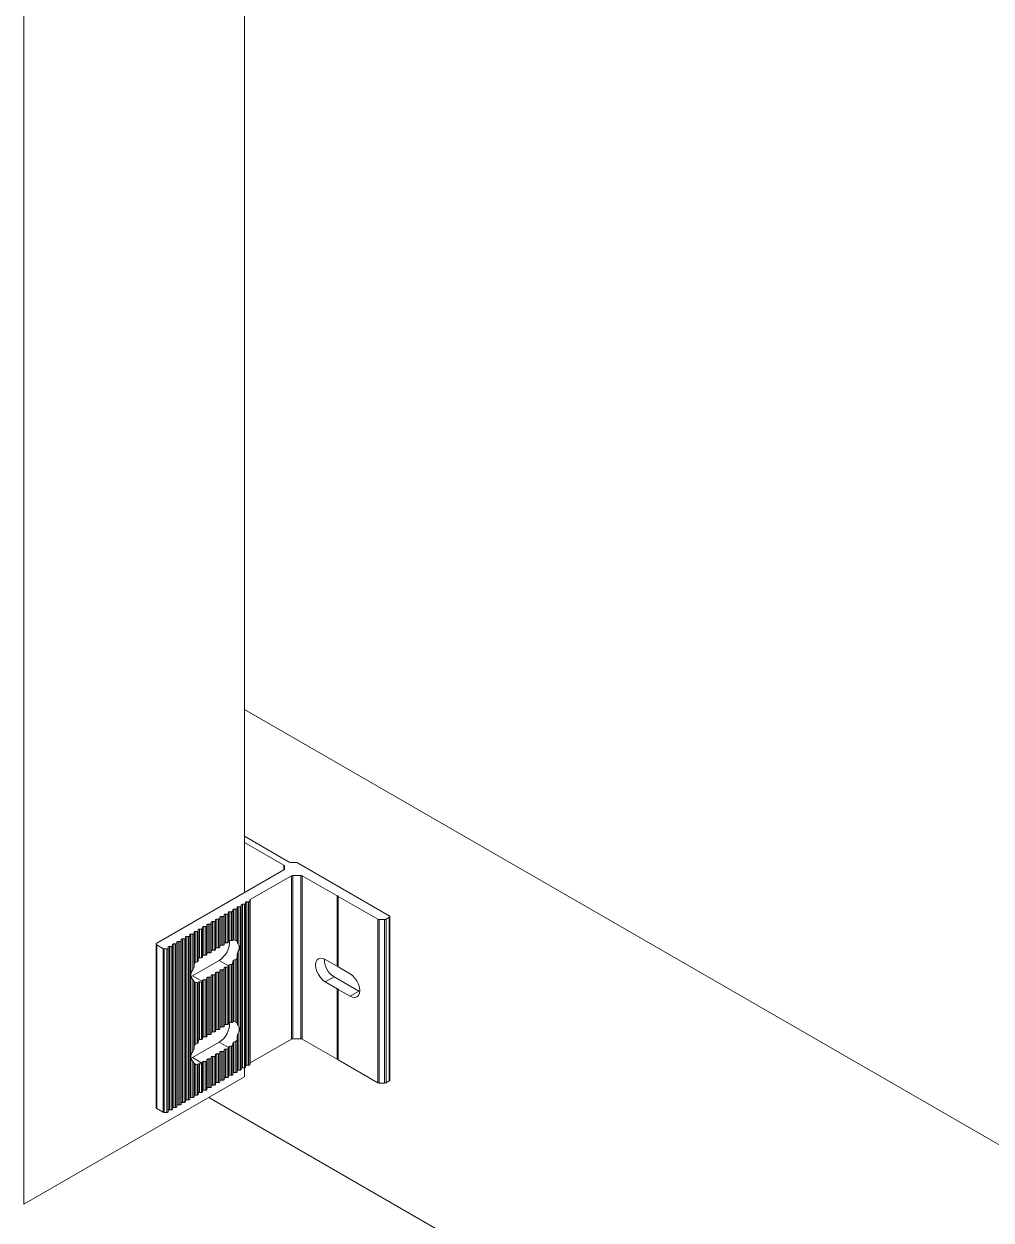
# Model space of a CAD drawing. Header units: millimetres. Extents: x 39 to 459, y 26 to 647.
# Drawn here: x 153.6 to 159.4, y 242.5 to 249.67 of the extents above; entities that cross this region are included whole.
import ezdxf

# ---------------------------------------------------------------- set-up
doc = ezdxf.new("R2010")
doc.units = ezdxf.units.MM
doc.layers.add('ANTET', color=7, linetype='Continuous')

# ---------------------------------------------------------------- blocks, each defined once
blk = doc.blocks.new('Kayıt Montajı')
at = {"color": 7, "linetype": 'Continuous', "lineweight": 15}
for p, q in [((11289.1715, 2149.5661), (11289.1715, 2124.8249)), ((11290.4939, 2126.6932), (11290.4939, 2148.1065)), ((11298.7165, 2123.0427), (11290.4939, 2127.7895)), ((11290.4939, 2127.0301), (11290.761, 2126.8759)), ((11290.4939, 2126.9934), (11290.7292, 2126.8575)), ((11290.7292, 2126.829), (11289.9669, 2126.3889)), ((11290.7327, 2126.8526), (11290.7327, 2126.8339)), ((11290.802, 2126.8739), (11290.7695, 2126.8739)), ((11290.8105, 2126.8718), (11291.3606, 2126.5542)), ((11290.7745, 2126.7939), (11290.5275, 2126.6513)), ((11290.7745, 2126.7939), (11290.7745, 2125.8141)), ((11290.783, 2126.7959), (11290.8309, 2126.7959)), ((11290.783, 2126.7959), (11290.783, 2125.8161)), ((11290.8309, 2126.7959), (11290.8309, 2125.8161)), ((11290.8394, 2126.7939), (11291.0477, 2126.6736)), ((11290.8394, 2126.7939), (11290.8394, 2125.8141)), ((11290.4738, 2126.6123), (11290.4738, 2126.6185)), ((11290.4738, 2126.6123), (11290.4738, 2125.6325)), ((11290.4813, 2126.6229), (11290.4921, 2126.6229)), ((11290.4813, 2126.6229), (11290.4813, 2125.643)), ((11290.4921, 2126.6229), (11290.4921, 2125.643)), ((11290.4996, 2126.6272), (11290.4996, 2126.6334)), ((11290.4996, 2126.6272), (11290.4996, 2125.6473)), ((11290.5071, 2126.6377), (11290.5178, 2126.6377)), ((11290.5071, 2126.6377), (11290.5071, 2125.6579)), ((11290.5178, 2126.6377), (11290.5178, 2125.6579)), ((11290.5253, 2126.6421), (11290.5253, 2126.6483)), ((11290.5253, 2126.6421), (11290.5253, 2125.6622)), ((11290.5275, 2126.6513), (11290.5275, 2125.6715)), ((11291.0541, 2126.6736), (11291.0477, 2126.6736)), ((11291.0477, 2126.6736), (11291.0477, 2126.2511)), ((11291.0541, 2126.6736), (11291.0541, 2126.67)), ((11291.0541, 2126.67), (11291.2914, 2126.533)), ((11291.0541, 2126.67), (11291.0541, 2126.2474)), ((11290.345, 2126.538), (11290.345, 2126.5442)), ((11290.3525, 2126.5485), (11290.3633, 2126.5485)), ((11290.3525, 2126.5485), (11290.3525, 2126.377)), ((11290.3633, 2126.5485), (11290.3633, 2126.377)), ((11290.3708, 2126.5528), (11290.3708, 2126.559)), ((11290.3708, 2126.5528), (11290.3708, 2126.3814)), ((11290.3783, 2126.5634), (11290.3891, 2126.5634)), ((11290.3783, 2126.5634), (11290.3783, 2126.3919)), ((11290.3891, 2126.5634), (11290.3891, 2126.3919)), ((11290.3966, 2126.5677), (11290.3966, 2126.5739)), ((11290.3966, 2126.5677), (11290.3966, 2126.3962)), ((11290.4041, 2126.5782), (11290.4148, 2126.5782)), ((11290.4041, 2126.5782), (11290.4041, 2126.406)), ((11290.4148, 2126.5782), (11290.4148, 2126.4048)), ((11290.4223, 2126.5826), (11290.4223, 2126.5888)), ((11290.4223, 2126.5826), (11290.4223, 2126.4065)), ((11290.4298, 2126.5931), (11290.4406, 2126.5931)), ((11290.4298, 2126.5931), (11290.4298, 2126.4096)), ((11290.4406, 2126.5931), (11290.4406, 2126.405)), ((11290.4481, 2126.5974), (11290.4481, 2126.6037)), ((11290.4481, 2126.5974), (11290.4481, 2126.401)), ((11290.4556, 2126.608), (11290.4663, 2126.608)), ((11290.4556, 2126.608), (11290.4556, 2126.3851)), ((11290.4663, 2126.608), (11290.4663, 2125.6281)), ((11291.3408, 2126.533), (11291.3606, 2126.5445)), ((11291.3606, 2126.5445), (11291.3606, 2125.5646)), ((11291.3642, 2125.5695), (11291.3642, 2126.5494)), ((11290.2163, 2126.4636), (11290.2163, 2126.4698)), ((11290.2238, 2126.4742), (11290.2345, 2126.4742)), ((11290.2238, 2126.4742), (11290.2238, 2126.3014)), ((11290.2345, 2126.4742), (11290.2345, 2126.3023)), ((11290.242, 2126.4785), (11290.242, 2126.4847)), ((11290.242, 2126.4785), (11290.242, 2126.307)), ((11290.2495, 2126.489), (11290.2603, 2126.489)), ((11290.2495, 2126.489), (11290.2495, 2126.3176)), ((11290.2603, 2126.489), (11290.2603, 2126.3176)), ((11290.2678, 2126.4934), (11290.2678, 2126.4996)), ((11290.2678, 2126.4934), (11290.2678, 2126.3219)), ((11290.2753, 2126.5039), (11290.286, 2126.5039)), ((11290.2753, 2126.5039), (11290.2753, 2126.3324)), ((11290.286, 2126.5039), (11290.286, 2126.3324)), ((11290.2935, 2126.5082), (11290.2935, 2126.5144)), ((11290.2935, 2126.5082), (11290.2935, 2126.3368)), ((11290.301, 2126.5188), (11290.3118, 2126.5188)), ((11290.301, 2126.5188), (11290.301, 2126.3473)), ((11290.3118, 2126.5188), (11290.3118, 2126.3473)), ((11290.3193, 2126.5231), (11290.3193, 2126.5293)), ((11290.3193, 2126.5231), (11290.3193, 2126.3516)), ((11290.3268, 2126.5336), (11290.3375, 2126.5336)), ((11290.3268, 2126.5336), (11290.3268, 2126.3622)), ((11290.3375, 2126.5336), (11290.3375, 2126.3622)), ((11290.345, 2126.538), (11290.345, 2126.3665)), ((11291.2914, 2126.533), (11291.2914, 2125.5532)), ((11291.2999, 2126.531), (11291.3323, 2126.531)), ((11291.2999, 2126.531), (11291.2999, 2125.5511)), ((11291.3323, 2126.531), (11291.3323, 2125.5511)), ((11291.3408, 2126.533), (11291.3408, 2125.5532)), ((11290.095, 2126.3998), (11290.1057, 2126.3998)), ((11290.095, 2126.3998), (11290.095, 2125.42)), ((11290.1057, 2126.3998), (11290.1057, 2125.42)), ((11290.1132, 2126.4041), (11290.1132, 2126.4104)), ((11290.1132, 2126.4041), (11290.1132, 2125.4243)), ((11290.1207, 2126.4147), (11290.1315, 2126.4147)), ((11290.1207, 2126.4147), (11290.1207, 2125.4348)), ((11290.1315, 2126.4147), (11290.1315, 2125.4348)), ((11290.139, 2126.419), (11290.139, 2126.4252)), ((11290.139, 2126.419), (11290.139, 2125.4392)), ((11290.1465, 2126.4296), (11290.1572, 2126.4296)), ((11290.1465, 2126.4296), (11290.1465, 2125.4497)), ((11290.1572, 2126.4296), (11290.1572, 2125.4497)), ((11290.1647, 2126.4339), (11290.1647, 2126.4401)), ((11290.1647, 2126.4339), (11290.1647, 2125.454)), ((11290.1722, 2126.4444), (11290.183, 2126.4444)), ((11290.1722, 2126.4444), (11290.1722, 2126.2037)), ((11290.183, 2126.4444), (11290.183, 2126.2293)), ((11290.1905, 2126.4488), (11290.1905, 2126.455)), ((11290.1905, 2126.4488), (11290.1905, 2126.2483)), ((11290.198, 2126.4593), (11290.2088, 2126.4593)), ((11290.198, 2126.4593), (11290.198, 2126.2735)), ((11290.2088, 2126.4593), (11290.2088, 2126.2776)), ((11290.2163, 2126.4636), (11290.2163, 2126.2863)), ((11289.9634, 2126.384), (11289.9634, 2125.4042)), ((11289.9669, 2126.3791), (11290.0062, 2126.3565)), ((11289.9669, 2126.3791), (11289.9669, 2125.3993)), ((11290.0062, 2126.3565), (11290.0062, 2125.3766)), ((11290.0115, 2126.3552), (11290.0285, 2126.3552)), ((11290.0115, 2126.3552), (11290.0115, 2125.3754)), ((11290.0285, 2126.3552), (11290.0285, 2125.3754)), ((11290.036, 2126.3595), (11290.036, 2126.3657)), ((11290.036, 2126.3595), (11290.036, 2125.3797)), ((11290.0435, 2126.3701), (11290.0542, 2126.3701)), ((11290.0435, 2126.3701), (11290.0435, 2125.3902)), ((11290.0542, 2126.3701), (11290.0542, 2125.3902)), ((11290.0617, 2126.3744), (11290.0617, 2126.3806)), ((11290.0617, 2126.3744), (11290.0617, 2125.3946)), ((11290.0692, 2126.3849), (11290.08, 2126.3849)), ((11290.0692, 2126.3849), (11290.0692, 2125.4051)), ((11290.08, 2126.3849), (11290.08, 2125.4051)), ((11290.0875, 2126.3893), (11290.0875, 2126.3955)), ((11290.0875, 2126.3893), (11290.0875, 2125.4094)), ((11290.286, 2126.3324), (11290.2753, 2126.3324)), ((11290.3118, 2126.3473), (11290.301, 2126.3473)), ((11290.3375, 2126.3622), (11290.3268, 2126.3622)), ((11290.3633, 2126.377), (11290.3525, 2126.377)), ((11290.3891, 2126.3919), (11290.3783, 2126.3919)), ((11290.4556, 2126.3409), (11290.4556, 2125.8952)), ((11290.3403, 2126.286), (11290.1812, 2126.1942)), ((11290.2603, 2126.3176), (11290.2495, 2126.3176)), ((11290.3966, 2126.2535), (11290.3403, 2126.286)), ((11290.3966, 2126.2535), (11290.3966, 2126.2493)), ((11290.4041, 2126.2606), (11290.4041, 2125.9161)), ((11290.4148, 2126.2617), (11290.4148, 2125.9149)), ((11290.4223, 2126.2687), (11290.4223, 2125.9166)), ((11290.4298, 2126.2867), (11290.4298, 2125.9197)), ((11290.4406, 2126.2913), (11290.4406, 2125.9151)), ((11290.4481, 2126.304), (11290.4481, 2125.9111)), ((11290.9767, 2126.2921), (11291.0477, 2126.2511)), ((11290.1722, 2126.1952), (11290.1722, 2125.7138)), ((11290.1812, 2126.1942), (11290.1731, 2126.1901)), ((11290.2419, 2126.1591), (11290.1812, 2126.1942)), ((11290.2678, 2126.1811), (11290.2678, 2126.1749)), ((11290.286, 2126.1854), (11290.2753, 2126.1854)), ((11290.2753, 2126.1854), (11290.2753, 2125.8425)), ((11290.286, 2126.1854), (11290.286, 2125.8425)), ((11290.2935, 2126.196), (11290.2935, 2126.1898)), ((11290.2935, 2126.1898), (11290.2935, 2125.8468)), ((11290.3118, 2126.2003), (11290.301, 2126.2003)), ((11290.301, 2126.2003), (11290.301, 2125.8574)), ((11290.3118, 2126.2003), (11290.3118, 2125.8574)), ((11290.3193, 2126.2109), (11290.3193, 2126.2046)), ((11290.3193, 2126.2046), (11290.3193, 2125.8617)), ((11290.3375, 2126.2152), (11290.3268, 2126.2152)), ((11290.3268, 2126.2152), (11290.3268, 2125.8722)), ((11290.3375, 2126.2152), (11290.3375, 2125.8722)), ((11290.345, 2126.2257), (11290.345, 2126.2195)), ((11290.345, 2126.2195), (11290.345, 2125.8766)), ((11290.3633, 2126.2301), (11290.3525, 2126.2301)), ((11290.3525, 2126.2301), (11290.3525, 2125.8871)), ((11290.3633, 2126.2301), (11290.3633, 2125.8871)), ((11290.3708, 2126.2406), (11290.3708, 2126.2344)), ((11290.3708, 2126.2344), (11290.3708, 2125.8914)), ((11290.3891, 2126.2449), (11290.3783, 2126.2449)), ((11290.3783, 2126.2449), (11290.3783, 2125.902)), ((11290.3891, 2126.2449), (11290.3891, 2125.902)), ((11290.3966, 2126.2493), (11290.3966, 2125.9063)), ((11291.0297, 2126.188), (11290.9767, 2126.1574)), ((11291.1782, 2126.1023), (11291.0297, 2126.188)), ((11291.0477, 2126.2511), (11291.0541, 2126.2511)), ((11291.0541, 2126.2474), (11291.1252, 2126.2064)), ((11290.183, 2126.1696), (11290.183, 2125.7394)), ((11290.1905, 2126.1593), (11290.1905, 2125.7583)), ((11290.198, 2126.1552), (11290.198, 2125.7835)), ((11290.2088, 2126.1511), (11290.2088, 2125.7877)), ((11290.2163, 2126.151), (11290.2163, 2125.7964)), ((11290.2238, 2126.157), (11290.2238, 2125.8114)), ((11290.2345, 2126.1561), (11290.2345, 2125.8124)), ((11290.242, 2126.1662), (11290.242, 2126.16)), ((11290.242, 2126.16), (11290.242, 2125.8171)), ((11290.2603, 2126.1706), (11290.2495, 2126.1706)), ((11290.2495, 2126.1706), (11290.2495, 2125.8276)), ((11290.2603, 2126.1706), (11290.2603, 2125.8276)), ((11290.2678, 2126.1749), (11290.2678, 2125.832)), ((11290.9767, 2126.1574), (11291.0477, 2126.1164)), ((11291.0477, 2126.1164), (11291.0477, 2125.6938)), ((11291.0477, 2126.1164), (11291.0541, 2126.1164)), ((11291.0541, 2126.1127), (11291.0541, 2126.1164)), ((11291.0541, 2126.1127), (11291.0541, 2125.6901)), ((11291.0541, 2126.1127), (11291.1252, 2126.0717)), ((11291.1782, 2126.1023), (11291.1252, 2126.0717)), ((11291.1833, 2126.0996), (11291.1782, 2126.1023)), ((11290.3891, 2125.902), (11290.3783, 2125.902)), ((11290.2603, 2125.8276), (11290.2495, 2125.8276)), ((11290.286, 2125.8425), (11290.2753, 2125.8425)), ((11290.3118, 2125.8574), (11290.301, 2125.8574)), ((11290.3375, 2125.8722), (11290.3268, 2125.8722)), ((11290.3633, 2125.8871), (11290.3525, 2125.8871)), ((11290.4556, 2125.851), (11290.4556, 2125.6281)), ((11290.3403, 2125.7961), (11290.1812, 2125.7042)), ((11290.3966, 2125.7636), (11290.3403, 2125.7961)), ((11290.3708, 2125.7507), (11290.3708, 2125.7445)), ((11290.3891, 2125.755), (11290.3783, 2125.755)), ((11290.3783, 2125.755), (11290.3783, 2125.5835)), ((11290.3891, 2125.755), (11290.3891, 2125.5835)), ((11290.3966, 2125.7636), (11290.3966, 2125.7593)), ((11290.3966, 2125.7593), (11290.3966, 2125.5879)), ((11290.4041, 2125.7706), (11290.4041, 2125.5984)), ((11290.4148, 2125.7718), (11290.4148, 2125.5984)), ((11290.4223, 2125.7788), (11290.4223, 2125.6027)), ((11290.4298, 2125.7968), (11290.4298, 2125.6133)), ((11290.4406, 2125.8014), (11290.4406, 2125.6133)), ((11290.4481, 2125.8141), (11290.4481, 2125.6176)), ((11290.7745, 2125.8141), (11290.5275, 2125.6715)), ((11290.783, 2125.8161), (11290.8309, 2125.8161)), ((11290.8394, 2125.8141), (11291.0477, 2125.6938)), ((11290.1722, 2125.7053), (11290.1722, 2125.4646)), ((11290.1731, 2125.7002), (11290.1812, 2125.7042)), ((11290.2419, 2125.6692), (11290.1812, 2125.7042)), ((11290.183, 2125.6797), (11290.183, 2125.4646)), ((11290.2603, 2125.6807), (11290.2495, 2125.6807)), ((11290.2495, 2125.6807), (11290.2495, 2125.5092)), ((11290.2603, 2125.6807), (11290.2603, 2125.5092)), ((11290.2678, 2125.6912), (11290.2678, 2125.685)), ((11290.2678, 2125.685), (11290.2678, 2125.5135)), ((11290.286, 2125.6955), (11290.2753, 2125.6955)), ((11290.2753, 2125.6955), (11290.2753, 2125.5241)), ((11290.286, 2125.6955), (11290.286, 2125.5241)), ((11290.2935, 2125.7061), (11290.2935, 2125.6999)), ((11290.2935, 2125.6999), (11290.2935, 2125.5284)), ((11290.3118, 2125.7104), (11290.301, 2125.7104)), ((11290.301, 2125.7104), (11290.301, 2125.5389)), ((11290.3118, 2125.7104), (11290.3118, 2125.5389)), ((11290.3193, 2125.7209), (11290.3193, 2125.7147)), ((11290.3193, 2125.7147), (11290.3193, 2125.5432)), ((11290.3375, 2125.7253), (11290.3268, 2125.7253)), ((11290.3268, 2125.7253), (11290.3268, 2125.5538)), ((11290.3375, 2125.7253), (11290.3375, 2125.5538)), ((11290.345, 2125.7358), (11290.345, 2125.7296)), ((11290.345, 2125.7296), (11290.345, 2125.5581)), ((11290.3633, 2125.7401), (11290.3525, 2125.7401)), ((11290.3525, 2125.7401), (11290.3525, 2125.5687)), ((11290.3633, 2125.7401), (11290.3633, 2125.5687)), ((11290.3708, 2125.7445), (11290.3708, 2125.573)), ((11291.0541, 2125.6938), (11291.0477, 2125.6938)), ((11291.0541, 2125.6901), (11291.2914, 2125.5532)), ((11290.1905, 2125.6694), (11290.1905, 2125.4689)), ((11290.198, 2125.6653), (11290.198, 2125.4794)), ((11290.2088, 2125.6612), (11290.2088, 2125.4794)), ((11290.2163, 2125.6611), (11290.2163, 2125.4838)), ((11290.2238, 2125.6671), (11290.2238, 2125.4943)), ((11290.2345, 2125.6662), (11290.2345, 2125.4943)), ((11290.242, 2125.6763), (11290.242, 2125.6701)), ((11290.242, 2125.6701), (11290.242, 2125.4986)), ((11290.4298, 2125.6133), (11290.4406, 2125.6133)), ((11290.4556, 2125.6281), (11290.4663, 2125.6281)), ((11290.4813, 2125.643), (11290.4921, 2125.643)), ((11290.4939, 2125.589), (11290.4939, 2125.6431)), ((11290.5071, 2125.6579), (11290.5178, 2125.6579)), ((11289.1715, 2124.8249), (11290.493, 2125.5878)), ((11290.301, 2125.5389), (11290.3118, 2125.5389)), ((11290.3268, 2125.5538), (11290.3375, 2125.5538)), ((11290.3525, 2125.5687), (11290.3633, 2125.5687)), ((11290.3783, 2125.5835), (11290.3891, 2125.5835)), ((11290.4041, 2125.5984), (11290.4148, 2125.5984)), ((11291.2999, 2125.5511), (11291.3323, 2125.5511)), ((11291.3408, 2125.5532), (11291.3606, 2125.5646)), ((11290.1722, 2125.4646), (11290.183, 2125.4646)), ((11290.198, 2125.4794), (11290.2088, 2125.4794)), ((11290.2238, 2125.4943), (11290.2345, 2125.4943)), ((11290.2495, 2125.5092), (11290.2603, 2125.5092)), ((11290.2753, 2125.5241), (11290.286, 2125.5241)), ((11290.2787, 2125.4641), (11293.7272, 2123.4733)), ((11289.9669, 2125.3993), (11290.0062, 2125.3766)), ((11290.0692, 2125.4051), (11290.08, 2125.4051)), ((11290.095, 2125.42), (11290.1057, 2125.42)), ((11290.1207, 2125.4348), (11290.1315, 2125.4348)), ((11290.1465, 2125.4497), (11290.1572, 2125.4497)), ((11290.0115, 2125.3754), (11290.0285, 2125.3754)), ((11290.0435, 2125.3902), (11290.0542, 2125.3902))]:
    blk.add_line(p, q, dxfattribs=at)
at = {"color": 8, "linetype": 'Continuous', "lineweight": 15}
for p, q in [((11290.493, 2148.106), (11290.493, 2126.6926)), ((11290.7292, 2126.8575), (11290.7292, 2126.829)), ((11290.493, 2125.643), (11290.493, 2125.5878))]:
    blk.add_line(p, q, dxfattribs=at)
at = {"color": 7, "linetype": 'Continuous', "lineweight": 15, "flags": 128}
for points in [[(11290.4663, 2126.608), (11290.4678, 2126.6081), (11290.4692, 2126.6083), (11290.4705, 2126.6087), (11290.4716, 2126.6093), (11290.4726, 2126.6099), (11290.4733, 2126.6107), (11290.4737, 2126.6115), (11290.4738, 2126.6123)], [(11290.4738, 2126.6185), (11290.474, 2126.6194), (11290.4744, 2126.6202), (11290.4751, 2126.6209), (11290.476, 2126.6216), (11290.4772, 2126.6221), (11290.4785, 2126.6225), (11290.4799, 2126.6228), (11290.4813, 2126.6229)], [(11290.4921, 2126.6229), (11290.4936, 2126.6229), (11290.495, 2126.6232), (11290.4963, 2126.6236), (11290.4974, 2126.6241), (11290.4983, 2126.6248), (11290.499, 2126.6255), (11290.4994, 2126.6263), (11290.4996, 2126.6272)], [(11290.4996, 2126.6334), (11290.4997, 2126.6342), (11290.5002, 2126.6351), (11290.5009, 2126.6358), (11290.5018, 2126.6365), (11290.5029, 2126.637), (11290.5042, 2126.6374), (11290.5056, 2126.6376), (11290.5071, 2126.6377)], [(11290.5178, 2126.6377), (11290.5193, 2126.6378), (11290.5207, 2126.6381), (11290.522, 2126.6385), (11290.5231, 2126.639), (11290.5241, 2126.6396), (11290.5248, 2126.6404), (11290.5252, 2126.6412), (11290.5253, 2126.6421)], [(11290.345, 2126.5442), (11290.3452, 2126.545), (11290.3456, 2126.5458), (11290.3463, 2126.5466), (11290.3472, 2126.5472), (11290.3484, 2126.5478), (11290.3497, 2126.5482), (11290.3511, 2126.5484), (11290.3525, 2126.5485)], [(11290.3633, 2126.5485), (11290.3648, 2126.5486), (11290.3662, 2126.5488), (11290.3675, 2126.5492), (11290.3686, 2126.5498), (11290.3695, 2126.5504), (11290.3702, 2126.5512), (11290.3707, 2126.552), (11290.3708, 2126.5528)], [(11290.3708, 2126.559), (11290.3709, 2126.5599), (11290.3714, 2126.5607), (11290.3721, 2126.5615), (11290.373, 2126.5621), (11290.3741, 2126.5626), (11290.3754, 2126.563), (11290.3768, 2126.5633), (11290.3783, 2126.5634)], [(11290.3891, 2126.5634), (11290.3905, 2126.5635), (11290.3919, 2126.5637), (11290.3932, 2126.5641), (11290.3944, 2126.5646), (11290.3953, 2126.5653), (11290.396, 2126.5661), (11290.3964, 2126.5669), (11290.3966, 2126.5677)], [(11290.3966, 2126.5739), (11290.3967, 2126.5748), (11290.3971, 2126.5756), (11290.3978, 2126.5763), (11290.3988, 2126.577), (11290.3999, 2126.5775), (11290.4012, 2126.5779), (11290.4026, 2126.5782), (11290.4041, 2126.5782)], [(11290.4148, 2126.5782), (11290.4163, 2126.5783), (11290.4177, 2126.5786), (11290.419, 2126.579), (11290.4201, 2126.5795), (11290.4211, 2126.5802), (11290.4217, 2126.5809), (11290.4222, 2126.5817), (11290.4223, 2126.5826)], [(11290.4223, 2126.5888), (11290.4225, 2126.5896), (11290.4229, 2126.5904), (11290.4236, 2126.5912), (11290.4245, 2126.5918), (11290.4256, 2126.5924), (11290.4269, 2126.5928), (11290.4284, 2126.593), (11290.4298, 2126.5931)], [(11290.4406, 2126.5931), (11290.442, 2126.5932), (11290.4434, 2126.5934), (11290.4447, 2126.5938), (11290.4459, 2126.5944), (11290.4468, 2126.595), (11290.4475, 2126.5958), (11290.4479, 2126.5966), (11290.4481, 2126.5974)], [(11290.4481, 2126.6037), (11290.4482, 2126.6045), (11290.4486, 2126.6053), (11290.4493, 2126.6061), (11290.4503, 2126.6067), (11290.4514, 2126.6073), (11290.4527, 2126.6077), (11290.4541, 2126.6079), (11290.4556, 2126.608)], [(11290.2163, 2126.4698), (11290.2164, 2126.4707), (11290.2168, 2126.4715), (11290.2175, 2126.4722), (11290.2185, 2126.4729), (11290.2196, 2126.4734), (11290.2209, 2126.4738), (11290.2223, 2126.4741), (11290.2238, 2126.4742)], [(11290.2345, 2126.4742), (11290.236, 2126.4742), (11290.2374, 2126.4745), (11290.2387, 2126.4749), (11290.2398, 2126.4754), (11290.2407, 2126.4761), (11290.2414, 2126.4768), (11290.2419, 2126.4776), (11290.242, 2126.4785)], [(11290.242, 2126.4847), (11290.2422, 2126.4855), (11290.2426, 2126.4864), (11290.2433, 2126.4871), (11290.2442, 2126.4878), (11290.2453, 2126.4883), (11290.2466, 2126.4887), (11290.248, 2126.4889), (11290.2495, 2126.489)], [(11290.2603, 2126.489), (11290.2617, 2126.4891), (11290.2631, 2126.4894), (11290.2644, 2126.4898), (11290.2656, 2126.4903), (11290.2665, 2126.491), (11290.2672, 2126.4917), (11290.2676, 2126.4925), (11290.2678, 2126.4934)], [(11290.2678, 2126.4996), (11290.2679, 2126.5004), (11290.2683, 2126.5012), (11290.269, 2126.502), (11290.27, 2126.5026), (11290.2711, 2126.5032), (11290.2724, 2126.5036), (11290.2738, 2126.5038), (11290.2753, 2126.5039)], [(11290.286, 2126.5039), (11290.2875, 2126.504), (11290.2889, 2126.5042), (11290.2902, 2126.5046), (11290.2913, 2126.5052), (11290.2923, 2126.5058), (11290.293, 2126.5066), (11290.2934, 2126.5074), (11290.2935, 2126.5082)], [(11290.2935, 2126.5144), (11290.2937, 2126.5153), (11290.2941, 2126.5161), (11290.2948, 2126.5168), (11290.2957, 2126.5175), (11290.2969, 2126.518), (11290.2982, 2126.5184), (11290.2996, 2126.5187), (11290.301, 2126.5188)], [(11290.3118, 2126.5188), (11290.3132, 2126.5189), (11290.3147, 2126.5191), (11290.316, 2126.5195), (11290.3171, 2126.52), (11290.318, 2126.5207), (11290.3187, 2126.5214), (11290.3191, 2126.5223), (11290.3193, 2126.5231)], [(11290.3193, 2126.5293), (11290.3194, 2126.5302), (11290.3199, 2126.531), (11290.3205, 2126.5317), (11290.3215, 2126.5324), (11290.3226, 2126.5329), (11290.3239, 2126.5333), (11290.3253, 2126.5336), (11290.3268, 2126.5336)], [(11290.3375, 2126.5336), (11290.339, 2126.5337), (11290.3404, 2126.534), (11290.3417, 2126.5344), (11290.3428, 2126.5349), (11290.3438, 2126.5356), (11290.3445, 2126.5363), (11290.3449, 2126.5371), (11290.345, 2126.538)], [(11290.0875, 2126.3955), (11290.0876, 2126.3963), (11290.088, 2126.3971), (11290.0887, 2126.3979), (11290.0897, 2126.3985), (11290.0908, 2126.3991), (11290.0921, 2126.3995), (11290.0935, 2126.3997), (11290.095, 2126.3998)], [(11290.1057, 2126.3998), (11290.1072, 2126.3999), (11290.1086, 2126.4001), (11290.1099, 2126.4005), (11290.111, 2126.4011), (11290.112, 2126.4017), (11290.1127, 2126.4025), (11290.1131, 2126.4033), (11290.1132, 2126.4041)], [(11290.1132, 2126.4104), (11290.1134, 2126.4112), (11290.1138, 2126.412), (11290.1145, 2126.4128), (11290.1154, 2126.4134), (11290.1166, 2126.414), (11290.1179, 2126.4144), (11290.1193, 2126.4146), (11290.1207, 2126.4147)], [(11290.1315, 2126.4147), (11290.1329, 2126.4148), (11290.1344, 2126.415), (11290.1357, 2126.4154), (11290.1368, 2126.416), (11290.1377, 2126.4166), (11290.1384, 2126.4174), (11290.1388, 2126.4182), (11290.139, 2126.419)], [(11290.139, 2126.4252), (11290.1391, 2126.4261), (11290.1396, 2126.4269), (11290.1402, 2126.4276), (11290.1412, 2126.4283), (11290.1423, 2126.4288), (11290.1436, 2126.4292), (11290.145, 2126.4295), (11290.1465, 2126.4296)], [(11290.1572, 2126.4296), (11290.1587, 2126.4296), (11290.1601, 2126.4299), (11290.1614, 2126.4303), (11290.1625, 2126.4308), (11290.1635, 2126.4315), (11290.1642, 2126.4322), (11290.1646, 2126.433), (11290.1647, 2126.4339)], [(11290.1647, 2126.4401), (11290.1649, 2126.4409), (11290.1653, 2126.4418), (11290.166, 2126.4425), (11290.1669, 2126.4432), (11290.1681, 2126.4437), (11290.1694, 2126.4441), (11290.1708, 2126.4443), (11290.1722, 2126.4444)], [(11290.183, 2126.4444), (11290.1845, 2126.4445), (11290.1859, 2126.4448), (11290.1872, 2126.4452), (11290.1883, 2126.4457), (11290.1892, 2126.4463), (11290.1899, 2126.4471), (11290.1904, 2126.4479), (11290.1905, 2126.4488)], [(11290.1905, 2126.455), (11290.1906, 2126.4558), (11290.1911, 2126.4566), (11290.1918, 2126.4574), (11290.1927, 2126.458), (11290.1938, 2126.4586), (11290.1951, 2126.459), (11290.1965, 2126.4592), (11290.198, 2126.4593)], [(11290.2088, 2126.4593), (11290.2102, 2126.4594), (11290.2116, 2126.4596), (11290.2129, 2126.46), (11290.2141, 2126.4606), (11290.215, 2126.4612), (11290.2157, 2126.462), (11290.2161, 2126.4628), (11290.2163, 2126.4636)], [(11290.3966, 2126.3962), (11290.3964, 2126.3954), (11290.396, 2126.3946), (11290.3953, 2126.3938), (11290.3944, 2126.3932), (11290.3932, 2126.3926), (11290.3919, 2126.3922), (11290.3905, 2126.392), (11290.3891, 2126.3919)], [(11290.3966, 2126.4024), (11290.3966, 2126.4029), (11290.3973, 2126.4042), (11290.3988, 2126.4052), (11290.4008, 2126.4059), (11290.4032, 2126.406), (11290.4041, 2126.406)], [(11290.4148, 2126.4048), (11290.4155, 2126.4047), (11290.4179, 2126.4047), (11290.42, 2126.4049), (11290.4215, 2126.4054), (11290.4223, 2126.4062), (11290.4223, 2126.4065)], [(11290.4223, 2126.4101), (11290.4223, 2126.4102), (11290.4228, 2126.4108), (11290.424, 2126.411), (11290.4261, 2126.4107), (11290.4289, 2126.4099), (11290.4298, 2126.4096)], [(11290.0285, 2126.3552), (11290.0299, 2126.3553), (11290.0313, 2126.3555), (11290.0326, 2126.3559), (11290.0338, 2126.3565), (11290.0347, 2126.3571), (11290.0354, 2126.3579), (11290.0358, 2126.3587), (11290.036, 2126.3595)], [(11290.036, 2126.3657), (11290.0361, 2126.3666), (11290.0365, 2126.3674), (11290.0372, 2126.3682), (11290.0382, 2126.3688), (11290.0393, 2126.3693), (11290.0406, 2126.3697), (11290.042, 2126.37), (11290.0435, 2126.3701)], [(11290.0542, 2126.3701), (11290.0557, 2126.3702), (11290.0571, 2126.3704), (11290.0584, 2126.3708), (11290.0595, 2126.3713), (11290.0604, 2126.372), (11290.0611, 2126.3727), (11290.0616, 2126.3736), (11290.0617, 2126.3744)], [(11290.0617, 2126.3806), (11290.0619, 2126.3815), (11290.0623, 2126.3823), (11290.063, 2126.383), (11290.0639, 2126.3837), (11290.065, 2126.3842), (11290.0663, 2126.3846), (11290.0677, 2126.3849), (11290.0692, 2126.3849)], [(11290.08, 2126.3849), (11290.0814, 2126.385), (11290.0828, 2126.3853), (11290.0841, 2126.3857), (11290.0853, 2126.3862), (11290.0862, 2126.3869), (11290.0869, 2126.3876), (11290.0873, 2126.3884), (11290.0875, 2126.3893)], [(11290.2753, 2126.3324), (11290.2738, 2126.3323), (11290.2724, 2126.3321), (11290.2711, 2126.3317), (11290.27, 2126.3312), (11290.269, 2126.3305), (11290.2683, 2126.3298), (11290.2679, 2126.3289), (11290.2678, 2126.3281)], [(11290.2935, 2126.3368), (11290.2934, 2126.3359), (11290.293, 2126.3351), (11290.2923, 2126.3344), (11290.2913, 2126.3337), (11290.2902, 2126.3332), (11290.2889, 2126.3328), (11290.2875, 2126.3325), (11290.286, 2126.3324)], [(11290.301, 2126.3473), (11290.2996, 2126.3472), (11290.2982, 2126.347), (11290.2969, 2126.3466), (11290.2957, 2126.346), (11290.2948, 2126.3454), (11290.2941, 2126.3446), (11290.2937, 2126.3438), (11290.2935, 2126.343)], [(11290.3193, 2126.3516), (11290.3191, 2126.3508), (11290.3187, 2126.35), (11290.318, 2126.3492), (11290.3171, 2126.3486), (11290.316, 2126.348), (11290.3147, 2126.3476), (11290.3132, 2126.3474), (11290.3118, 2126.3473)], [(11290.3268, 2126.3622), (11290.3253, 2126.3621), (11290.3239, 2126.3618), (11290.3226, 2126.3614), (11290.3215, 2126.3609), (11290.3205, 2126.3602), (11290.3199, 2126.3595), (11290.3194, 2126.3587), (11290.3193, 2126.3578)], [(11290.345, 2126.3665), (11290.3449, 2126.3656), (11290.3445, 2126.3648), (11290.3438, 2126.3641), (11290.3428, 2126.3634), (11290.3417, 2126.3629), (11290.3404, 2126.3625), (11290.339, 2126.3622), (11290.3375, 2126.3622)], [(11290.3525, 2126.377), (11290.3511, 2126.377), (11290.3497, 2126.3767), (11290.3484, 2126.3763), (11290.3472, 2126.3758), (11290.3463, 2126.3751), (11290.3456, 2126.3744), (11290.3452, 2126.3735), (11290.345, 2126.3727)], [(11290.3708, 2126.3814), (11290.3707, 2126.3805), (11290.3702, 2126.3797), (11290.3695, 2126.379), (11290.3686, 2126.3783), (11290.3675, 2126.3778), (11290.3662, 2126.3774), (11290.3648, 2126.3771), (11290.3633, 2126.377)], [(11290.3783, 2126.3919), (11290.3768, 2126.3918), (11290.3754, 2126.3916), (11290.3741, 2126.3912), (11290.373, 2126.3906), (11290.3721, 2126.39), (11290.3714, 2126.3892), (11290.3709, 2126.3884), (11290.3708, 2126.3876)], [(11290.2495, 2126.3176), (11290.248, 2126.3175), (11290.2466, 2126.3172), (11290.2453, 2126.3168), (11290.2442, 2126.3163), (11290.2433, 2126.3156), (11290.2426, 2126.3149), (11290.2422, 2126.3141), (11290.242, 2126.3132)], [(11290.2678, 2126.3219), (11290.2676, 2126.321), (11290.2672, 2126.3202), (11290.2665, 2126.3195), (11290.2656, 2126.3188), (11290.2644, 2126.3183), (11290.2631, 2126.3179), (11290.2617, 2126.3176), (11290.2603, 2126.3176)], [(11290.3966, 2126.2555), (11290.3966, 2126.2545), (11290.3966, 2126.2535)], [(11290.4223, 2126.2775), (11290.4223, 2126.2745), (11290.4223, 2126.2716), (11290.4223, 2126.2687)], [(11290.4481, 2126.3184), (11290.4481, 2126.3136), (11290.4481, 2126.3088), (11290.4481, 2126.304)], [(11290.9767, 2126.2921), (11290.9616, 2126.2985), (11290.9475, 2126.2999), (11290.9354, 2126.2962), (11290.9262, 2126.2876), (11290.9203, 2126.2747), (11290.9183, 2126.2584), (11290.9203, 2126.2398), (11290.9262, 2126.2202), (11290.9354, 2126.2009), (11290.9475, 2126.1832), (11290.9616, 2126.1684), (11290.9767, 2126.1574)], [(11290.1722, 2126.1952), (11290.1721, 2126.2017), (11290.1722, 2126.2037)], [(11290.2753, 2126.1854), (11290.2738, 2126.1854), (11290.2724, 2126.1851), (11290.2711, 2126.1847), (11290.27, 2126.1842), (11290.269, 2126.1835), (11290.2683, 2126.1828), (11290.2679, 2126.182), (11290.2678, 2126.1811)], [(11290.2935, 2126.1898), (11290.2934, 2126.1889), (11290.293, 2126.1881), (11290.2923, 2126.1874), (11290.2913, 2126.1867), (11290.2902, 2126.1862), (11290.2889, 2126.1858), (11290.2875, 2126.1855), (11290.286, 2126.1854)], [(11290.301, 2126.2003), (11290.2996, 2126.2002), (11290.2982, 2126.2), (11290.2969, 2126.1996), (11290.2957, 2126.1991), (11290.2948, 2126.1984), (11290.2941, 2126.1976), (11290.2937, 2126.1968), (11290.2935, 2126.196)], [(11290.3193, 2126.2046), (11290.3191, 2126.2038), (11290.3187, 2126.203), (11290.318, 2126.2022), (11290.3171, 2126.2016), (11290.316, 2126.201), (11290.3147, 2126.2006), (11290.3132, 2126.2004), (11290.3118, 2126.2003)], [(11290.3268, 2126.2152), (11290.3253, 2126.2151), (11290.3239, 2126.2149), (11290.3226, 2126.2145), (11290.3215, 2126.2139), (11290.3205, 2126.2133), (11290.3199, 2126.2125), (11290.3194, 2126.2117), (11290.3193, 2126.2109)], [(11290.345, 2126.2195), (11290.3449, 2126.2187), (11290.3445, 2126.2179), (11290.3438, 2126.2171), (11290.3428, 2126.2165), (11290.3417, 2126.2159), (11290.3404, 2126.2155), (11290.339, 2126.2153), (11290.3375, 2126.2152)], [(11290.3525, 2126.2301), (11290.3511, 2126.23), (11290.3497, 2126.2297), (11290.3484, 2126.2293), (11290.3472, 2126.2288), (11290.3463, 2126.2281), (11290.3456, 2126.2274), (11290.3452, 2126.2266), (11290.345, 2126.2257)], [(11290.3708, 2126.2344), (11290.3707, 2126.2335), (11290.3702, 2126.2327), (11290.3695, 2126.232), (11290.3686, 2126.2313), (11290.3675, 2126.2308), (11290.3662, 2126.2304), (11290.3648, 2126.2301), (11290.3633, 2126.2301)], [(11290.3783, 2126.2449), (11290.3768, 2126.2448), (11290.3754, 2126.2446), (11290.3741, 2126.2442), (11290.373, 2126.2437), (11290.3721, 2126.243), (11290.3714, 2126.2423), (11290.3709, 2126.2414), (11290.3708, 2126.2406)], [(11290.3966, 2126.2493), (11290.3964, 2126.2484), (11290.396, 2126.2476), (11290.3953, 2126.2469), (11290.3944, 2126.2462), (11290.3932, 2126.2457), (11290.3919, 2126.2453), (11290.3905, 2126.245), (11290.3891, 2126.2449)], [(11291.1252, 2126.0717), (11291.1403, 2126.0652), (11291.1543, 2126.0638), (11291.1664, 2126.0676), (11291.1757, 2126.0762), (11291.1815, 2126.0891), (11291.1835, 2126.1053), (11291.1815, 2126.1239), (11291.1757, 2126.1435), (11291.1664, 2126.1628), (11291.1543, 2126.1805), (11291.1403, 2126.1954), (11291.1252, 2126.2064)], [(11290.2163, 2126.151), (11290.2162, 2126.1507), (11290.2154, 2126.1501), (11290.2139, 2126.15), (11290.2116, 2126.1503), (11290.2088, 2126.1511)], [(11290.2238, 2126.157), (11290.2222, 2126.1571), (11290.2199, 2126.157), (11290.218, 2126.1566), (11290.2167, 2126.1559), (11290.2163, 2126.1549)], [(11290.2163, 2126.1549), (11290.2163, 2126.1535), (11290.2163, 2126.1522), (11290.2163, 2126.151)], [(11290.2495, 2126.1706), (11290.248, 2126.1705), (11290.2466, 2126.1703), (11290.2453, 2126.1698), (11290.2442, 2126.1693), (11290.2433, 2126.1687), (11290.2426, 2126.1679), (11290.2422, 2126.1671), (11290.242, 2126.1662)], [(11290.2678, 2126.1749), (11290.2676, 2126.1741), (11290.2672, 2126.1733), (11290.2665, 2126.1725), (11290.2656, 2126.1718), (11290.2644, 2126.1713), (11290.2631, 2126.1709), (11290.2617, 2126.1707), (11290.2603, 2126.1706)], [(11290.3783, 2125.902), (11290.3768, 2125.9019), (11290.3754, 2125.9017), (11290.3741, 2125.9012), (11290.373, 2125.9007), (11290.3721, 2125.9001), (11290.3714, 2125.8993), (11290.3709, 2125.8985), (11290.3708, 2125.8976)], [(11290.3966, 2125.9063), (11290.3964, 2125.9055), (11290.396, 2125.9047), (11290.3953, 2125.9039), (11290.3944, 2125.9032), (11290.3932, 2125.9027), (11290.3919, 2125.9023), (11290.3905, 2125.9021), (11290.3891, 2125.902)], [(11290.4041, 2125.9161), (11290.4024, 2125.9161), (11290.4001, 2125.9158), (11290.3982, 2125.915), (11290.397, 2125.9139), (11290.3966, 2125.9125)], [(11290.4223, 2125.9166), (11290.4222, 2125.9162), (11290.4214, 2125.9154), (11290.4197, 2125.9149), (11290.4174, 2125.9147), (11290.4148, 2125.9149), (11290.4148, 2125.9149)], [(11290.4298, 2125.9197), (11290.4292, 2125.9199), (11290.4269, 2125.9206), (11290.4246, 2125.921), (11290.4229, 2125.9209), (11290.4223, 2125.9202), (11290.4223, 2125.9202)], [(11290.2495, 2125.8276), (11290.248, 2125.8275), (11290.2466, 2125.8273), (11290.2453, 2125.8269), (11290.2442, 2125.8264), (11290.2433, 2125.8257), (11290.2426, 2125.825), (11290.2422, 2125.8241), (11290.242, 2125.8233)], [(11290.2678, 2125.832), (11290.2676, 2125.8311), (11290.2672, 2125.8303), (11290.2665, 2125.8296), (11290.2656, 2125.8289), (11290.2644, 2125.8284), (11290.2631, 2125.828), (11290.2617, 2125.8277), (11290.2603, 2125.8276)], [(11290.2753, 2125.8425), (11290.2738, 2125.8424), (11290.2724, 2125.8422), (11290.2711, 2125.8418), (11290.27, 2125.8412), (11290.269, 2125.8406), (11290.2683, 2125.8398), (11290.2679, 2125.839), (11290.2678, 2125.8382)], [(11290.2935, 2125.8468), (11290.2934, 2125.846), (11290.293, 2125.8452), (11290.2923, 2125.8444), (11290.2913, 2125.8438), (11290.2902, 2125.8432), (11290.2889, 2125.8428), (11290.2875, 2125.8426), (11290.286, 2125.8425)], [(11290.301, 2125.8574), (11290.2996, 2125.8573), (11290.2982, 2125.857), (11290.2969, 2125.8566), (11290.2957, 2125.8561), (11290.2948, 2125.8554), (11290.2941, 2125.8547), (11290.2937, 2125.8539), (11290.2935, 2125.853)], [(11290.3193, 2125.8617), (11290.3191, 2125.8609), (11290.3187, 2125.86), (11290.318, 2125.8593), (11290.3171, 2125.8586), (11290.316, 2125.8581), (11290.3147, 2125.8577), (11290.3132, 2125.8575), (11290.3118, 2125.8574)], [(11290.3268, 2125.8722), (11290.3253, 2125.8722), (11290.3239, 2125.8719), (11290.3226, 2125.8715), (11290.3215, 2125.871), (11290.3205, 2125.8703), (11290.3199, 2125.8696), (11290.3194, 2125.8688), (11290.3193, 2125.8679)], [(11290.345, 2125.8766), (11290.3449, 2125.8757), (11290.3445, 2125.8749), (11290.3438, 2125.8742), (11290.3428, 2125.8735), (11290.3417, 2125.873), (11290.3404, 2125.8726), (11290.339, 2125.8723), (11290.3375, 2125.8722)], [(11290.3525, 2125.8871), (11290.3511, 2125.887), (11290.3497, 2125.8868), (11290.3484, 2125.8864), (11290.3472, 2125.8858), (11290.3463, 2125.8852), (11290.3456, 2125.8844), (11290.3452, 2125.8836), (11290.345, 2125.8828)], [(11290.3708, 2125.8914), (11290.3707, 2125.8906), (11290.3702, 2125.8898), (11290.3695, 2125.889), (11290.3686, 2125.8884), (11290.3675, 2125.8878), (11290.3662, 2125.8874), (11290.3648, 2125.8872), (11290.3633, 2125.8871)], [(11290.4481, 2125.8141), (11290.4481, 2125.8189), (11290.4481, 2125.8237), (11290.4481, 2125.8284)], [(11290.3783, 2125.755), (11290.3768, 2125.7549), (11290.3754, 2125.7547), (11290.3741, 2125.7543), (11290.373, 2125.7537), (11290.3721, 2125.7531), (11290.3714, 2125.7523), (11290.3709, 2125.7515), (11290.3708, 2125.7507)], [(11290.3966, 2125.7593), (11290.3964, 2125.7585), (11290.396, 2125.7577), (11290.3953, 2125.7569), (11290.3944, 2125.7563), (11290.3932, 2125.7557), (11290.3919, 2125.7553), (11290.3905, 2125.7551), (11290.3891, 2125.755)], [(11290.3966, 2125.7636), (11290.3966, 2125.7646), (11290.3966, 2125.7656)], [(11290.4223, 2125.7788), (11290.4223, 2125.7817), (11290.4223, 2125.7846), (11290.4223, 2125.7876)], [(11290.1722, 2125.7138), (11290.1721, 2125.7127), (11290.1722, 2125.7053)], [(11290.2495, 2125.6807), (11290.248, 2125.6806), (11290.2466, 2125.6803), (11290.2453, 2125.6799), (11290.2442, 2125.6794), (11290.2433, 2125.6787), (11290.2426, 2125.678), (11290.2422, 2125.6772), (11290.242, 2125.6763)], [(11290.2678, 2125.685), (11290.2676, 2125.6841), (11290.2672, 2125.6833), (11290.2665, 2125.6826), (11290.2656, 2125.6819), (11290.2644, 2125.6814), (11290.2631, 2125.681), (11290.2617, 2125.6807), (11290.2603, 2125.6807)], [(11290.2753, 2125.6955), (11290.2738, 2125.6954), (11290.2724, 2125.6952), (11290.2711, 2125.6948), (11290.27, 2125.6943), (11290.269, 2125.6936), (11290.2683, 2125.6929), (11290.2679, 2125.692), (11290.2678, 2125.6912)], [(11290.2935, 2125.6999), (11290.2934, 2125.699), (11290.293, 2125.6982), (11290.2923, 2125.6974), (11290.2913, 2125.6968), (11290.2902, 2125.6963), (11290.2889, 2125.6959), (11290.2875, 2125.6956), (11290.286, 2125.6955)], [(11290.301, 2125.7104), (11290.2996, 2125.7103), (11290.2982, 2125.7101), (11290.2969, 2125.7097), (11290.2957, 2125.7091), (11290.2948, 2125.7085), (11290.2941, 2125.7077), (11290.2937, 2125.7069), (11290.2935, 2125.7061)], [(11290.3193, 2125.7147), (11290.3191, 2125.7139), (11290.3187, 2125.7131), (11290.318, 2125.7123), (11290.3171, 2125.7117), (11290.316, 2125.7111), (11290.3147, 2125.7107), (11290.3132, 2125.7105), (11290.3118, 2125.7104)], [(11290.3268, 2125.7253), (11290.3253, 2125.7252), (11290.3239, 2125.7249), (11290.3226, 2125.7245), (11290.3215, 2125.724), (11290.3205, 2125.7233), (11290.3199, 2125.7226), (11290.3194, 2125.7218), (11290.3193, 2125.7209)], [(11290.345, 2125.7296), (11290.3449, 2125.7287), (11290.3445, 2125.7279), (11290.3438, 2125.7272), (11290.3428, 2125.7265), (11290.3417, 2125.726), (11290.3404, 2125.7256), (11290.339, 2125.7253), (11290.3375, 2125.7253)], [(11290.3525, 2125.7401), (11290.3511, 2125.7401), (11290.3497, 2125.7398), (11290.3484, 2125.7394), (11290.3472, 2125.7389), (11290.3463, 2125.7382), (11290.3456, 2125.7375), (11290.3452, 2125.7366), (11290.345, 2125.7358)], [(11290.3708, 2125.7445), (11290.3707, 2125.7436), (11290.3702, 2125.7428), (11290.3695, 2125.7421), (11290.3686, 2125.7414), (11290.3675, 2125.7409), (11290.3662, 2125.7405), (11290.3648, 2125.7402), (11290.3633, 2125.7401)], [(11290.2088, 2125.6612), (11290.2089, 2125.6611), (11290.2113, 2125.6604), (11290.2136, 2125.6601), (11290.2154, 2125.6602), (11290.2162, 2125.6609), (11290.2163, 2125.6611)], [(11290.2163, 2125.665), (11290.2163, 2125.6652), (11290.2169, 2125.6661), (11290.2183, 2125.6668), (11290.2205, 2125.6672), (11290.223, 2125.6672), (11290.2238, 2125.6671)], [(11290.2163, 2125.6611), (11290.2163, 2125.6623), (11290.2163, 2125.6636), (11290.2163, 2125.665)], [(11290.4223, 2125.6089), (11290.4225, 2125.6098), (11290.4229, 2125.6106), (11290.4236, 2125.6113), (11290.4245, 2125.612), (11290.4256, 2125.6125), (11290.4269, 2125.6129), (11290.4284, 2125.6132), (11290.4298, 2125.6133)], [(11290.4406, 2125.6133), (11290.442, 2125.6134), (11290.4434, 2125.6136), (11290.4447, 2125.614), (11290.4459, 2125.6145), (11290.4468, 2125.6152), (11290.4475, 2125.6159), (11290.4479, 2125.6168), (11290.4481, 2125.6176)], [(11290.4481, 2125.6238), (11290.4482, 2125.6247), (11290.4486, 2125.6255), (11290.4493, 2125.6262), (11290.4503, 2125.6269), (11290.4514, 2125.6274), (11290.4527, 2125.6278), (11290.4541, 2125.6281), (11290.4556, 2125.6281)], [(11290.4663, 2125.6281), (11290.4678, 2125.6282), (11290.4692, 2125.6285), (11290.4705, 2125.6289), (11290.4716, 2125.6294), (11290.4726, 2125.6301), (11290.4733, 2125.6308), (11290.4737, 2125.6316), (11290.4738, 2125.6325)], [(11290.4738, 2125.6387), (11290.474, 2125.6395), (11290.4744, 2125.6403), (11290.4751, 2125.6411), (11290.476, 2125.6417), (11290.4772, 2125.6423), (11290.4785, 2125.6427), (11290.4799, 2125.6429), (11290.4813, 2125.643)], [(11290.4921, 2125.643), (11290.4936, 2125.6431), (11290.495, 2125.6433), (11290.4963, 2125.6437), (11290.4974, 2125.6443), (11290.4983, 2125.6449), (11290.499, 2125.6457), (11290.4994, 2125.6465), (11290.4996, 2125.6473)], [(11290.4996, 2125.6535), (11290.4997, 2125.6544), (11290.5002, 2125.6552), (11290.5009, 2125.656), (11290.5018, 2125.6566), (11290.5029, 2125.6571), (11290.5042, 2125.6575), (11290.5056, 2125.6578), (11290.5071, 2125.6579)], [(11290.5178, 2125.6579), (11290.5193, 2125.658), (11290.5207, 2125.6582), (11290.522, 2125.6586), (11290.5231, 2125.6591), (11290.5241, 2125.6598), (11290.5248, 2125.6605), (11290.5252, 2125.6614), (11290.5253, 2125.6622)], [(11290.2935, 2125.5346), (11290.2937, 2125.5354), (11290.2941, 2125.5362), (11290.2948, 2125.537), (11290.2957, 2125.5377), (11290.2969, 2125.5382), (11290.2982, 2125.5386), (11290.2996, 2125.5388), (11290.301, 2125.5389)], [(11290.3118, 2125.5389), (11290.3132, 2125.539), (11290.3147, 2125.5392), (11290.316, 2125.5397), (11290.3171, 2125.5402), (11290.318, 2125.5408), (11290.3187, 2125.5416), (11290.3191, 2125.5424), (11290.3193, 2125.5432)], [(11290.3193, 2125.5495), (11290.3194, 2125.5503), (11290.3199, 2125.5511), (11290.3205, 2125.5519), (11290.3215, 2125.5525), (11290.3226, 2125.5531), (11290.3239, 2125.5535), (11290.3253, 2125.5537), (11290.3268, 2125.5538)], [(11290.3375, 2125.5538), (11290.339, 2125.5539), (11290.3404, 2125.5541), (11290.3417, 2125.5545), (11290.3428, 2125.5551), (11290.3438, 2125.5557), (11290.3445, 2125.5565), (11290.3449, 2125.5573), (11290.345, 2125.5581)], [(11290.345, 2125.5643), (11290.3452, 2125.5652), (11290.3456, 2125.566), (11290.3463, 2125.5667), (11290.3472, 2125.5674), (11290.3484, 2125.5679), (11290.3497, 2125.5683), (11290.3511, 2125.5686), (11290.3525, 2125.5687)], [(11290.3633, 2125.5687), (11290.3648, 2125.5687), (11290.3662, 2125.569), (11290.3675, 2125.5694), (11290.3686, 2125.5699), (11290.3695, 2125.5706), (11290.3702, 2125.5713), (11290.3707, 2125.5721), (11290.3708, 2125.573)], [(11290.3708, 2125.5792), (11290.3709, 2125.58), (11290.3714, 2125.5809), (11290.3721, 2125.5816), (11290.373, 2125.5823), (11290.3741, 2125.5828), (11290.3754, 2125.5832), (11290.3768, 2125.5834), (11290.3783, 2125.5835)], [(11290.3891, 2125.5835), (11290.3905, 2125.5836), (11290.3919, 2125.5839), (11290.3932, 2125.5843), (11290.3944, 2125.5848), (11290.3953, 2125.5855), (11290.396, 2125.5862), (11290.3964, 2125.587), (11290.3966, 2125.5879)], [(11290.3966, 2125.5941), (11290.3967, 2125.5949), (11290.3971, 2125.5957), (11290.3978, 2125.5965), (11290.3988, 2125.5971), (11290.3999, 2125.5977), (11290.4012, 2125.5981), (11290.4026, 2125.5983), (11290.4041, 2125.5984)], [(11290.4148, 2125.5984), (11290.4163, 2125.5985), (11290.4177, 2125.5987), (11290.419, 2125.5991), (11290.4201, 2125.5997), (11290.4211, 2125.6003), (11290.4217, 2125.6011), (11290.4222, 2125.6019), (11290.4223, 2125.6027)], [(11290.1647, 2125.4602), (11290.1649, 2125.4611), (11290.1653, 2125.4619), (11290.166, 2125.4626), (11290.1669, 2125.4633), (11290.1681, 2125.4638), (11290.1694, 2125.4642), (11290.1708, 2125.4645), (11290.1722, 2125.4646)], [(11290.183, 2125.4646), (11290.1845, 2125.4647), (11290.1859, 2125.4649), (11290.1872, 2125.4653), (11290.1883, 2125.4658), (11290.1892, 2125.4665), (11290.1899, 2125.4672), (11290.1904, 2125.4681), (11290.1905, 2125.4689)], [(11290.1905, 2125.4751), (11290.1906, 2125.476), (11290.1911, 2125.4768), (11290.1918, 2125.4775), (11290.1927, 2125.4782), (11290.1938, 2125.4787), (11290.1951, 2125.4791), (11290.1965, 2125.4794), (11290.198, 2125.4794)], [(11290.2088, 2125.4794), (11290.2102, 2125.4795), (11290.2116, 2125.4798), (11290.2129, 2125.4802), (11290.2141, 2125.4807), (11290.215, 2125.4814), (11290.2157, 2125.4821), (11290.2161, 2125.4829), (11290.2163, 2125.4838)], [(11290.2163, 2125.49), (11290.2164, 2125.4908), (11290.2168, 2125.4916), (11290.2175, 2125.4924), (11290.2185, 2125.493), (11290.2196, 2125.4936), (11290.2209, 2125.494), (11290.2223, 2125.4942), (11290.2238, 2125.4943)], [(11290.2345, 2125.4943), (11290.236, 2125.4944), (11290.2374, 2125.4946), (11290.2387, 2125.495), (11290.2398, 2125.4956), (11290.2407, 2125.4962), (11290.2414, 2125.497), (11290.2419, 2125.4978), (11290.242, 2125.4986)], [(11290.242, 2125.5049), (11290.2422, 2125.5057), (11290.2426, 2125.5065), (11290.2433, 2125.5073), (11290.2442, 2125.5079), (11290.2453, 2125.5085), (11290.2466, 2125.5089), (11290.248, 2125.5091), (11290.2495, 2125.5092)], [(11290.2603, 2125.5092), (11290.2617, 2125.5093), (11290.2631, 2125.5095), (11290.2644, 2125.5099), (11290.2656, 2125.5104), (11290.2665, 2125.5111), (11290.2672, 2125.5119), (11290.2676, 2125.5127), (11290.2678, 2125.5135)], [(11290.2678, 2125.5197), (11290.2679, 2125.5206), (11290.2683, 2125.5214), (11290.269, 2125.5221), (11290.27, 2125.5228), (11290.2711, 2125.5233), (11290.2724, 2125.5237), (11290.2738, 2125.524), (11290.2753, 2125.5241)], [(11290.286, 2125.5241), (11290.2875, 2125.5241), (11290.2889, 2125.5244), (11290.2902, 2125.5248), (11290.2913, 2125.5253), (11290.2923, 2125.526), (11290.293, 2125.5267), (11290.2934, 2125.5275), (11290.2935, 2125.5284)], [(11290.0542, 2125.3902), (11290.0557, 2125.3903), (11290.0571, 2125.3906), (11290.0584, 2125.391), (11290.0595, 2125.3915), (11290.0604, 2125.3922), (11290.0611, 2125.3929), (11290.0616, 2125.3937), (11290.0617, 2125.3946)], [(11290.0617, 2125.4008), (11290.0619, 2125.4016), (11290.0623, 2125.4024), (11290.063, 2125.4032), (11290.0639, 2125.4038), (11290.065, 2125.4044), (11290.0663, 2125.4048), (11290.0677, 2125.405), (11290.0692, 2125.4051)], [(11290.08, 2125.4051), (11290.0814, 2125.4052), (11290.0828, 2125.4054), (11290.0841, 2125.4058), (11290.0853, 2125.4064), (11290.0862, 2125.407), (11290.0869, 2125.4078), (11290.0873, 2125.4086), (11290.0875, 2125.4094)], [(11290.0875, 2125.4156), (11290.0876, 2125.4165), (11290.088, 2125.4173), (11290.0887, 2125.418), (11290.0897, 2125.4187), (11290.0908, 2125.4192), (11290.0921, 2125.4196), (11290.0935, 2125.4199), (11290.095, 2125.42)], [(11290.1057, 2125.42), (11290.1072, 2125.42), (11290.1086, 2125.4203), (11290.1099, 2125.4207), (11290.111, 2125.4212), (11290.112, 2125.4219), (11290.1127, 2125.4226), (11290.1131, 2125.4235), (11290.1132, 2125.4243)], [(11290.1132, 2125.4305), (11290.1134, 2125.4313), (11290.1138, 2125.4322), (11290.1145, 2125.4329), (11290.1154, 2125.4336), (11290.1166, 2125.4341), (11290.1179, 2125.4345), (11290.1193, 2125.4348), (11290.1207, 2125.4348)], [(11290.1315, 2125.4348), (11290.1329, 2125.4349), (11290.1344, 2125.4352), (11290.1357, 2125.4356), (11290.1368, 2125.4361), (11290.1377, 2125.4368), (11290.1384, 2125.4375), (11290.1388, 2125.4383), (11290.139, 2125.4392)], [(11290.139, 2125.4454), (11290.1391, 2125.4462), (11290.1396, 2125.447), (11290.1402, 2125.4478), (11290.1412, 2125.4484), (11290.1423, 2125.449), (11290.1436, 2125.4494), (11290.145, 2125.4496), (11290.1465, 2125.4497)], [(11290.1572, 2125.4497), (11290.1587, 2125.4498), (11290.1601, 2125.45), (11290.1614, 2125.4504), (11290.1625, 2125.451), (11290.1635, 2125.4516), (11290.1642, 2125.4524), (11290.1646, 2125.4532), (11290.1647, 2125.454)], [(11290.0285, 2125.3754), (11290.0299, 2125.3754), (11290.0313, 2125.3757), (11290.0326, 2125.3761), (11290.0338, 2125.3766), (11290.0347, 2125.3773), (11290.0354, 2125.378), (11290.0358, 2125.3788), (11290.036, 2125.3797)], [(11290.036, 2125.3859), (11290.0361, 2125.3867), (11290.0365, 2125.3876), (11290.0372, 2125.3883), (11290.0382, 2125.389), (11290.0393, 2125.3895), (11290.0406, 2125.3899), (11290.042, 2125.3901), (11290.0435, 2125.3902)]]:
    blk.add_lwpolyline(points, dxfattribs=at)
at = {"color": 7, "linetype": 'Continuous', "lineweight": 15}
for centre, radius, start, end in [((11290.7267, 2126.852), 0.00603, 5.66317, 65.6416), ((11290.7267, 2126.8345), 0.00604, 294.39236, 354.27526), ((11290.7692, 2126.8912), 0.0173, 241.96026, 271.13775), ((11290.8024, 2126.8566), 0.0173, 61.95369, 91.15751), ((11290.7827, 2126.7786), 0.0173, 88.84944, 118.03937), ((11290.8313, 2126.7786), 0.0173, 61.96063, 91.15056), ((11290.5291, 2126.6479), 0.00377, 114.35676, 174.36097), ((11291.3588, 2126.5494), 0.00524, 290.77199, 69.22801), ((11291.2995, 2126.5483), 0.0173, 241.95479, 271.15094), ((11291.3327, 2126.5483), 0.0173, 268.86036, 298.04163), ((11290.2699, 2126.3995), 0.1336, 301.81304, 2.95225), ((11290.4308, 2126.3778), 0.0289, 53.23505, 70.17417), ((11290.7612, 2126.4), 0.3131, 179.82197, 180.17803), ((11290.5734, 2126.4576), 0.1383, 205.04343, 211.59638), ((11289.9688, 2126.384), 0.00524, 110.79344, 249.20656), ((11290.0113, 2126.366), 0.0108, 241.98113, 271.13207), ((11290.4991, 2126.3139), 0.0513, 148.20301, 175.04399), ((11290.2033, 2126.2618), 0.0128, 114.35193, 180.886), ((11290.2059, 2126.2876), 0.0105, 285.96841, 352.55307), ((11290.2238, 2126.2937), 0.00764, 90.4764, 171.7773), ((11290.2348, 2126.3106), 0.00831, 267.72503, 327.45565), ((11290.2394, 2126.307), 0.00259, 339.56107, 359.82886), ((11290.4035, 2126.2533), 0.0073, 85.73357, 162.41316), ((11290.4143, 2126.2698), 0.0081, 273.66829, 351.87067), ((11290.433, 2126.2764), 0.0108, 107.43401, 174.27238), ((11290.4337, 2126.3039), 0.0144, 298.59955, 0.26004), ((11291.0935, 2126.2919), 0.1219, 178.63885, 238.46949), ((11290.1547, 2126.2515), 0.0359, 321.94198, 354.9123), ((11290.0805, 2126.0872), 0.1315, 33.25681, 38.81238), ((11289.556, 2124.6456), 1.6404, 66.96222, 67.24659), ((11290.2357, 2126.1638), 0.00773, 261.54401, 323.34771), ((11290.2394, 2126.16), 0.00259, 339.56107, 359.82886), ((11290.2722, 2125.9083), 0.1312, 301.2282, 3.76646), ((11290.4294, 2125.8854), 0.0317, 53.9804, 69.42882), ((11290.7616, 2125.9101), 0.3136, 179.82209, 180.17791), ((11290.5713, 2125.9665), 0.1359, 204.98601, 211.65379), ((11290.5012, 2125.8233), 0.0534, 148.74269, 174.50431), ((11290.1546, 2125.7616), 0.036, 321.98859, 354.86569), ((11290.2035, 2125.7718), 0.013, 115.07071, 180.16723), ((11290.2059, 2125.7977), 0.0105, 286.01904, 352.51194), ((11290.2239, 2125.8037), 0.00771, 90.88856, 171.36513), ((11290.2345, 2125.8212), 0.00887, 269.78434, 325.39633), ((11290.2394, 2125.8171), 0.00259, 339.56107, 359.82886), ((11290.4035, 2125.7634), 0.00727, 85.52521, 162.62151), ((11290.4144, 2125.7798), 0.00799, 273.00581, 352.53315), ((11290.4332, 2125.7864), 0.0109, 107.84376, 173.86262), ((11290.4336, 2125.814), 0.0145, 298.77496, 0.0904), ((11290.7827, 2125.7988), 0.0173, 88.84944, 118.03937), ((11290.8313, 2125.7988), 0.0173, 61.96063, 91.15056), ((11290.0812, 2125.5978), 0.1306, 33.23357, 38.8279), ((11290.2562, 2125.8135), 0.1593, 245.63976, 248.56904), ((11290.2359, 2125.6732), 0.00717, 258.82075, 326.09046), ((11290.2394, 2125.6701), 0.00259, 339.56107, 359.82886), ((11290.5291, 2125.668), 0.00377, 114.35676, 174.36097), ((11290.4924, 2125.5892), 0.0015, 294.22085, 354.38488), ((11291.2995, 2125.5684), 0.0173, 241.95479, 271.15094), ((11291.3327, 2125.5684), 0.0173, 268.86036, 298.04163), ((11291.3582, 2125.5701), 0.00604, 294.37516, 354.29246), ((11289.9694, 2125.4048), 0.00603, 185.67767, 245.6271), ((11290.0113, 2125.3862), 0.0108, 241.98113, 271.13207)]:
    blk.add_arc(centre, radius, start, end, dxfattribs=at)
for centre, start_param, end_param in [((11290.3857, 2126.3333), 1.339942, 1.426), ((11290.3599, 2126.3482), 0.884668, 0.989594), ((11290.3342, 2126.363), 5.977919, 6.588452), ((11290.2736, 2126.2143), 2.104928, 2.206336), ((11290.2478, 2126.2292), 1.675343, 1.760812), ((11290.3857, 2126.3333), 4.857186, 4.943243), ((11290.3599, 2126.3482), 5.293591, 5.398518), ((11290.2993, 2126.1995), 2.723418, 3.084132), ((11290.2993, 2126.1995), 3.199054, 3.559767), ((11290.2736, 2126.2143), 4.07685, 4.178257), ((11290.2478, 2126.2292), 4.522374, 4.607843), ((11290.3857, 2125.8434), 1.339942, 1.426), ((11290.3599, 2125.8582), 0.884668, 0.989594), ((11290.3342, 2125.8731), 5.977919, 6.588452), ((11290.2736, 2125.7244), 2.104928, 2.206336), ((11290.2478, 2125.7393), 1.675343, 1.760812), ((11290.3857, 2125.8434), 4.857186, 4.943243), ((11290.3599, 2125.8582), 5.293591, 5.398518), ((11290.2993, 2125.7095), 2.723418, 3.084132), ((11290.2993, 2125.7095), 3.199054, 3.559767), ((11290.2736, 2125.7244), 4.07685, 4.178257), ((11290.2478, 2125.7393), 4.522374, 4.607843)]:
    blk.add_ellipse(centre, major_axis=(0.1273, 0), ratio=0.577382, start_param=start_param, end_param=end_param, dxfattribs=at)

msp = doc.modelspace()

# ---------------------------------------------------------------- block references
at = {"layer": 'ANTET', "color": 0}
msp.add_blockref('Kayıt Montajı', (-11135.5698, -1882.2259), dxfattribs=at)

doc.saveas('drawing.dxf')
